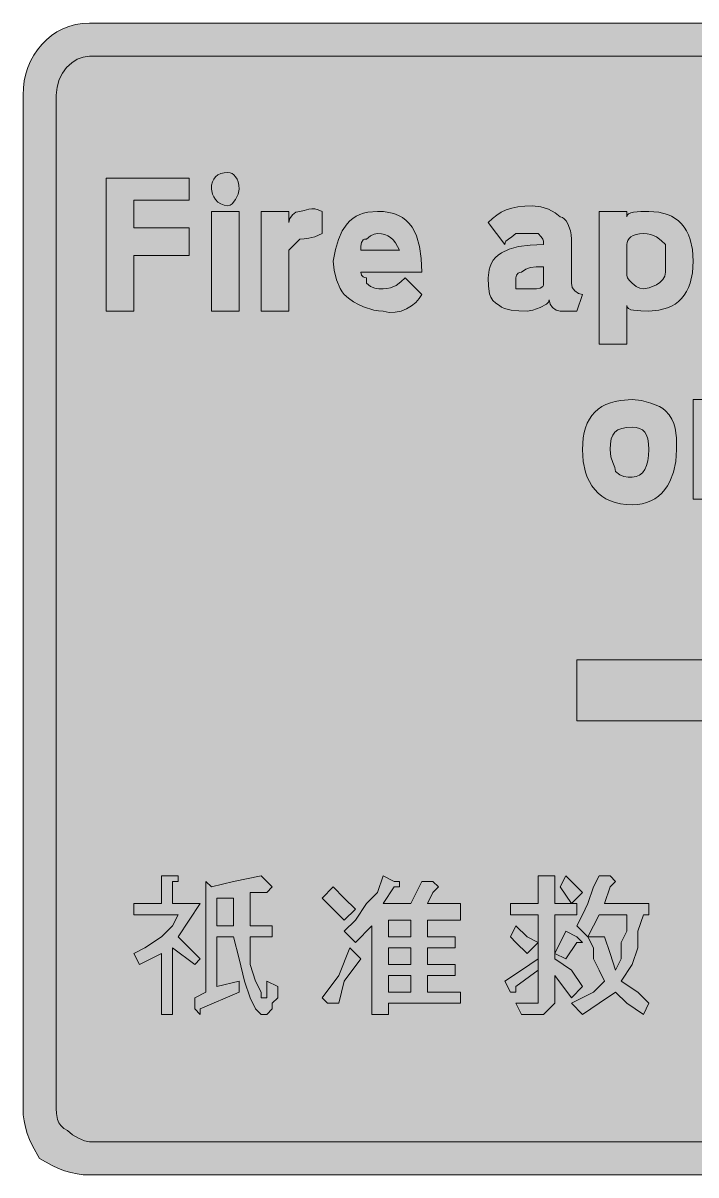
# Model space of a CAD drawing. Header units: metres. Extents: x 123 to 445, y 11 to 260.
# Drawn here: x 122.5 to 268.4, y 10.6 to 260.2 of the extents above; entities that cross this region are included whole.
import ezdxf

# ---------------------------------------------------------------- set-up
doc = ezdxf.new("R2010")
doc.units = ezdxf.units.M
doc.layers.add('FILL_BLACK_000000', color=7, linetype='Continuous', true_color=0x000000)
doc.layers.add('FILL_WHITE_FFFFFF', color=7, linetype='Continuous', true_color=0xffffff)

msp = doc.modelspace()

# ---------------------------------------------------------------- hatches: boundary and pattern name
at = {"layer": 'FILL_BLACK_000000', "true_color": 0x000000}
h = msp.add_hatch(color=7, dxfattribs=at)
h.dxf.hatch_style = 1
h.paths.add_polyline_path([(430.95, 260.16), (432.3, 260.1), (433.65, 259.92), (435, 259.59), (436.35, 259.11), (437.7, 258.46), (439.05, 257.63), (440.4, 256.6), (441.75, 255.36), (442.59, 254.4), (443.32, 253.33), (443.94, 252.15), (444.45, 250.86), (444.84, 249.45), (445.12, 247.93), (445.29, 246.3), (445.35, 244.56), (445.35, 24.96), (445.2, 22.56), (444.84, 21.25), (444.55, 20.66), (444.15, 20.16), (444.1, 19.31), (443.94, 18.55), (443.4, 17.16), (441.75, 14.16), (438.75, 12.51), (437.36, 11.97), (436.6, 11.81), (435.75, 11.76), (435.25, 11.36), (434.66, 11.07), (433.35, 10.71), (430.95, 10.56), (136.95, 10.56), (135.6, 10.62), (134.25, 10.78), (132.9, 11.07), (131.55, 11.46), (130.2, 11.97), (128.85, 12.58), (126.15, 14.16), (124.57, 16.86), (123.96, 18.21), (123.45, 19.56), (123.06, 20.91), (122.77, 22.26), (122.61, 23.61), (122.55, 24.96), (122.55, 244.56), (122.62, 246.12), (122.82, 247.64), (123.16, 249.12), (123.62, 250.54), (124.2, 251.9), (124.89, 253.19), (125.69, 254.39), (126.6, 255.51), (127.6, 256.53), (128.7, 257.44), (129.89, 258.23), (131.16, 258.9), (132.5, 259.44), (133.92, 259.83), (135.4, 260.08), (136.95, 260.16), (430.95, 260.16)])
h = msp.add_hatch(color=7, dxfattribs=at)
h.dxf.hatch_style = 1
h.paths.add_polyline_path([(169.14, 223.09), (168.6, 221.91), (167.83, 220.95), (167.4, 220.67), (166.95, 220.56), (166.11, 220.67), (165.37, 220.95), (164.76, 221.38), (164.25, 221.91), (163.86, 222.49), (163.57, 223.09), (163.35, 224.16), (163.41, 225), (163.57, 225.73), (163.86, 226.35), (164.25, 226.86), (164.76, 227.25), (165.37, 227.53), (166.11, 227.7), (166.95, 227.76), (167.4, 227.7), (167.83, 227.53), (168.24, 227.25), (168.6, 226.86), (168.91, 226.35), (169.14, 225.73), (169.3, 225), (169.35, 224.16), (169.14, 223.09)])
h = msp.add_hatch(color=7, dxfattribs=at)
h.dxf.hatch_style = 1
h.paths.add_polyline_path([(146.55, 197.76), (140.55, 197.76), (140.55, 226.56), (158.55, 226.56), (158.55, 221.76), (146.55, 221.76), (146.55, 215.76), (158.55, 215.76), (158.55, 209.76), (146.55, 209.76), (146.55, 197.76)])
h = msp.add_hatch(color=7, dxfattribs=at)
h.dxf.hatch_style = 1
h.paths.add_polyline_path([(174.15, 219.36), (180.15, 219.36), (180.15, 216.96), (180.36, 217.84), (180.9, 218.61), (181.67, 219.15), (182.55, 219.36), (183.47, 219.53), (184.5, 219.81), (185.09, 219.89), (185.76, 219.87), (186.5, 219.7), (187.35, 219.36), (187.35, 214.56), (185.76, 213.87), (184.5, 213.51), (183.47, 213.38), (182.55, 213.36), (180.15, 210.96), (180.15, 197.76), (174.15, 197.76), (174.15, 219.36)])
h = msp.add_hatch(color=7, dxfattribs=at)
h.dxf.hatch_style = 1
h.paths.add_polyline_path([(238.95, 197.76), (238.07, 197.97), (237.3, 198.51), (236.76, 199.28), (236.55, 200.16), (236.39, 199.71), (235.97, 199.28), (234.6, 198.51), (233.01, 197.97), (231.75, 197.76), (229.97, 197.78), (228.3, 197.91), (226.86, 198.27), (226.25, 198.56), (225.75, 198.96), (224.96, 199.46), (224.36, 200.07), (223.94, 200.75), (223.65, 201.51), (223.39, 203.18), (223.35, 204.96), (223.52, 206.65), (223.74, 207.41), (224.04, 208.11), (224.44, 208.76), (224.93, 209.35), (225.52, 209.88), (226.2, 210.36), (227.86, 211.15), (229.93, 211.71), (232.42, 212.05), (235.35, 212.16), (235.33, 212.87), (235.2, 213.36), (234.84, 213.85), (234.15, 214.56), (232.95, 214.56), (229.35, 214.56), (228.47, 213.85), (227.7, 213.36), (227.16, 212.87), (227, 212.56), (226.95, 212.16), (223.35, 216.96), (224.25, 217.8), (225.19, 218.53), (226.18, 219.15), (227.25, 219.66), (228.44, 220.05), (229.76, 220.33), (231.26, 220.5), (232.95, 220.56), (234.73, 220.35), (236.4, 219.81), (237.84, 219.04), (238.95, 218.16), (239.4, 218.05), (239.83, 217.75), (240.24, 217.27), (240.6, 216.66), (241.14, 215.12), (241.3, 214.26), (241.35, 213.36), (241.35, 203.76), (241.56, 202.88), (242.1, 202.11), (242.87, 201.57), (243.75, 201.36), (242.55, 197.76), (238.95, 197.76)])
h.paths.add_polyline_path([(232.95, 202.56), (233.83, 202.58), (234.6, 202.71), (235.14, 203.07), (235.3, 203.36), (235.35, 203.76), (235.35, 207.36), (233.76, 207.34), (232.5, 207.21), (231.47, 206.85), (230.55, 206.16), (230.15, 206.11), (229.86, 205.97), (229.5, 205.56), (229.35, 204.96), (229.35, 202.56), (232.95, 202.56)], flags=16)
h = msp.add_hatch(color=7, dxfattribs=at)
h.dxf.hatch_style = 1
h.paths.add_polyline_path([(163.35, 197.76), (163.35, 219.36), (169.35, 219.36), (169.35, 197.76), (163.35, 197.76)])
h = msp.add_hatch(color=7, dxfattribs=at)
h.dxf.hatch_style = 1
h.paths.add_polyline_path([(195.9, 205.56), (196.26, 205.15), (196.55, 205.01), (196.95, 204.96), (196.95, 203.76), (197.85, 203.07), (198.75, 202.71), (199.65, 202.58), (200.55, 202.56), (201.4, 202.61), (202.14, 202.77), (203.4, 203.31), (204.43, 204.08), (205.35, 204.96), (208.95, 201.36), (208.39, 200.47), (207.64, 199.62), (206.71, 198.85), (205.65, 198.21), (204.47, 197.74), (203.21, 197.48), (201.9, 197.47), (200.55, 197.76), (199.6, 197.82), (198.56, 197.98), (196.35, 198.66), (195.23, 199.17), (194.14, 199.78), (193.1, 200.52), (192.15, 201.36), (191.7, 201.92), (191.27, 202.65), (190.5, 204.51), (189.96, 206.59), (189.75, 208.56), (190.26, 211.09), (190.91, 213.28), (191.73, 215.14), (192.75, 216.66), (193.34, 217.29), (193.99, 217.84), (194.71, 218.31), (195.49, 218.68), (196.34, 218.98), (197.26, 219.19), (199.35, 219.36), (200.64, 219.3), (201.83, 219.14), (202.91, 218.86), (203.89, 218.48), (204.77, 217.99), (205.55, 217.4), (206.24, 216.7), (206.85, 215.91), (207.37, 215.02), (207.81, 214.03), (208.46, 211.77), (208.83, 209.14), (208.95, 206.16), (195.75, 206.16), (195.9, 205.56)])
h.paths.add_polyline_path([(203.23, 212.53), (202.74, 213.15), (202.2, 213.66), (201.61, 214.05), (200.94, 214.33), (200.2, 214.5), (199.35, 214.56), (198.6, 214.41), (197.83, 214.05), (196.95, 213.36), (196.55, 213.31), (196.26, 213.15), (195.9, 212.61), (195.77, 211.84), (195.75, 210.96), (204.15, 210.96), (203.23, 212.53)], flags=16)
h = msp.add_hatch(color=7, dxfattribs=at)
h.dxf.hatch_style = 1
h.paths.add_polyline_path([(267.09, 203.83), (266.73, 202.86), (266.29, 201.98), (265.78, 201.18), (265.2, 200.46), (264.55, 199.83), (263.82, 199.28), (263.04, 198.81), (262.18, 198.43), (260.29, 197.93), (258.15, 197.76), (256.39, 197.78), (254.85, 197.91), (254.24, 198.05), (253.76, 198.27), (253.46, 198.56), (253.35, 198.96), (253.35, 190.56), (247.35, 190.56), (247.35, 219.36), (253.35, 219.36), (253.35, 218.16), (253.46, 218.56), (253.76, 218.85), (254.24, 219.07), (254.85, 219.21), (256.39, 219.34), (258.15, 219.36), (260.29, 219.19), (262.18, 218.68), (263.04, 218.31), (263.82, 217.84), (264.55, 217.29), (265.2, 216.66), (265.78, 215.94), (266.29, 215.14), (266.73, 214.26), (267.09, 213.28), (267.58, 211.09), (267.75, 208.56), (267.58, 206.03), (267.09, 203.83)])
h.paths.add_polyline_path([(259.8, 203.46), (260.55, 203.97), (261.17, 204.58), (261.59, 205.32), (261.75, 206.16), (261.75, 210.96), (261.75, 212.16), (260.83, 213.04), (259.8, 213.81), (258.54, 214.35), (257.8, 214.51), (256.95, 214.56), (256.11, 214.51), (255.37, 214.35), (254.76, 214.12), (254.25, 213.81), (253.86, 213.45), (253.57, 213.04), (253.41, 212.61), (253.35, 212.16), (253.35, 206.16), (253.37, 205.45), (253.5, 204.96), (253.86, 204.47), (254.55, 203.76), (255.43, 203.07), (256.2, 202.71), (256.95, 202.56), (258.21, 202.78), (259.8, 203.46)], flags=16)
h = msp.add_hatch(color=7, dxfattribs=at)
h.dxf.hatch_style = 1
h.paths.add_polyline_path([(263.49, 162.85), (262.69, 160.8), (262.18, 159.89), (261.6, 159.06), (260.95, 158.32), (260.22, 157.66), (259.44, 157.09), (258.58, 156.62), (257.66, 156.25), (256.69, 155.98), (255.65, 155.82), (254.55, 155.76), (253.24, 155.82), (252.02, 155.98), (250.88, 156.25), (249.82, 156.62), (248.85, 157.09), (247.97, 157.66), (247.17, 158.32), (246.45, 159.06), (245.82, 159.89), (245.27, 160.8), (244.8, 161.79), (244.43, 162.85), (243.92, 165.18), (243.75, 167.76), (243.92, 170.29), (244.13, 171.43), (244.43, 172.48), (244.8, 173.46), (245.27, 174.34), (245.82, 175.14), (246.45, 175.86), (247.17, 176.49), (247.97, 177.04), (248.85, 177.51), (249.82, 177.88), (250.88, 178.18), (252.02, 178.39), (254.55, 178.56), (256.52, 178.35), (258.6, 177.81), (260.46, 177.04), (261.19, 176.61), (261.75, 176.16), (262.54, 175.26), (263.14, 174.34), (263.56, 173.4), (263.85, 172.41), (264.11, 170.25), (264.15, 167.76), (263.98, 165.18), (263.49, 162.85)])
h.paths.add_polyline_path([(257.92, 170.03), (257.64, 170.86), (257.25, 171.51), (256.74, 171.99), (256.12, 172.32), (255.39, 172.5), (254.55, 172.56), (253.31, 172.5), (252.28, 172.32), (251.45, 171.99), (250.8, 171.51), (250.32, 170.86), (249.99, 170.03), (249.81, 169), (249.75, 167.76), (249.94, 166.17), (250.35, 164.91), (250.76, 163.88), (250.95, 162.96), (251.85, 162.27), (252.75, 161.91), (253.65, 161.78), (254.55, 161.76), (255.39, 161.87), (256.12, 162.19), (256.74, 162.71), (257.25, 163.41), (257.64, 164.28), (257.92, 165.3), (258.09, 166.47), (258.15, 167.76), (258.09, 169), (257.92, 170.03)], flags=16)
h = msp.add_hatch(color=7, dxfattribs=at)
h.dxf.hatch_style = 1
h.paths.add_polyline_path([(280.95, 156.96), (280.95, 168.96), (280.95, 170.16), (280.9, 171), (280.74, 171.73), (280.51, 172.35), (280.2, 172.86), (279.84, 173.25), (279.43, 173.53), (279, 173.7), (278.55, 173.76), (277.7, 173.7), (276.96, 173.53), (276.29, 173.25), (275.7, 172.86), (275.16, 172.35), (274.67, 171.73), (273.75, 170.16), (273.75, 156.96), (267.75, 156.96), (267.75, 178.56), (273.75, 178.56), (273.75, 176.16), (276.15, 178.56), (278.55, 178.56), (280.63, 178.45), (282.39, 178.11), (283.84, 177.55), (285, 176.76), (285.87, 175.75), (286.48, 174.51), (286.84, 173.05), (286.95, 171.36), (286.95, 156.96), (280.95, 156.96)])
h = msp.add_hatch(color=7, dxfattribs=at)
h.dxf.hatch_style = 1
h.paths.add_polyline_path([(325.35, 116.16), (304.95, 94.56), (283.35, 94.56), (297.75, 108.96), (242.55, 108.96), (242.55, 122.16), (297.75, 122.16), (283.35, 136.56), (304.95, 136.56), (325.35, 116.16)])
h = msp.add_hatch(color=7, dxfattribs=at)
h.dxf.hatch_style = 1
h.paths.add_polyline_path([(146.55, 69.36), (152.55, 69.36), (152.55, 75.36), (153.75, 75.36), (154.95, 75.36), (156.15, 75.36), (156.15, 74.16), (154.95, 74.16), (154.95, 69.36), (159.75, 69.36), (160.95, 69.36), (158.55, 65.76), (156.15, 62.16), (158.55, 59.76), (160.95, 57.36), (159.75, 56.16), (154.95, 59.76), (154.95, 45.36), (152.55, 45.36), (152.55, 58.56), (147.75, 56.16), (146.55, 58.56), (148.95, 59.76), (152.55, 62.16), (154.95, 64.56), (156.15, 66.96), (146.55, 66.96), (146.55, 69.36)])
h = msp.add_hatch(color=7, dxfattribs=at)
h.dxf.hatch_style = 1
h.paths.add_polyline_path([(168.15, 74.16), (174.15, 75.36), (175.35, 74.16), (176.55, 72.96), (175.35, 71.76), (174.15, 71.76), (171.75, 71.76), (171.75, 64.56), (176.55, 64.56), (176.55, 62.16), (171.75, 62.16), (171.75, 58.56), (171.75, 56.16), (172.95, 52.56), (174.15, 50.16), (174.15, 48.96), (175.35, 48.96), (175.35, 50.16), (175.35, 52.56), (177.75, 51.36), (177.75, 48.96), (176.55, 47.76), (176.55, 46.56), (175.35, 45.36), (174.15, 45.36), (172.95, 46.56), (171.75, 48.96), (170.55, 52.56), (169.35, 57.36), (168.15, 62.16), (164.55, 62.16), (164.55, 51.36), (169.35, 52.56), (169.35, 50.16), (160.95, 46.56), (160.95, 45.36), (159.75, 46.56), (159.75, 48.96), (162.15, 50.16), (162.15, 74.16), (163.35, 72.96), (168.15, 74.16)])
h.paths.add_polyline_path([(168.15, 70.56), (164.55, 70.56), (164.55, 64.56), (168.15, 64.56), (168.15, 70.56)], flags=16)
h = msp.add_hatch(color=7, dxfattribs=at)
h.dxf.hatch_style = 1
h.paths.add_polyline_path([(200.55, 75.36), (202.95, 74.16), (204.15, 74.16), (204.15, 72.96), (202.95, 72.96), (200.55, 69.36), (206.55, 69.36), (208.95, 74.16), (211.35, 74.16), (212.55, 72.96), (211.35, 71.76), (210.15, 69.36), (217.35, 69.36), (217.35, 65.76), (210.15, 65.76), (210.15, 62.16), (216.15, 62.16), (216.15, 59.76), (210.15, 59.76), (210.15, 56.16), (216.15, 56.16), (216.15, 53.76), (210.15, 53.76), (210.15, 50.16), (217.35, 50.16), (217.35, 47.76), (201.75, 47.76), (201.75, 45.36), (198.15, 45.36), (198.15, 64.56), (194.55, 60.96), (192.15, 63.36), (194.55, 65.76), (196.95, 69.36), (199.35, 71.76), (200.55, 75.36)])
h.paths.add_polyline_path([(201.75, 56.16), (206.55, 56.16), (206.55, 59.76), (201.75, 59.76), (201.75, 56.16)], flags=16)
h.paths.add_polyline_path([(201.75, 65.76), (201.75, 62.16), (206.55, 62.16), (206.55, 65.76), (201.75, 65.76)], flags=16)
h.paths.add_polyline_path([(206.55, 53.76), (201.75, 53.76), (201.75, 50.16), (206.55, 50.16), (206.55, 53.76)], flags=16)
h = msp.add_hatch(color=7, dxfattribs=at)
h.dxf.hatch_style = 1
h.paths.add_polyline_path([(234.15, 69.36), (234.15, 75.36), (236.55, 75.36), (237.75, 75.36), (237.75, 74.16), (237.75, 69.36), (242.55, 69.36), (242.55, 66.96), (237.75, 66.96), (237.75, 57.36), (241.35, 54.96), (243.75, 51.36), (241.35, 48.96), (237.75, 53.76), (237.75, 48.96), (237.75, 47.76), (236.55, 46.56), (235.35, 45.36), (232.95, 45.36), (230.55, 45.36), (229.35, 47.76), (232.95, 47.76), (234.15, 47.76), (234.15, 48.96), (234.15, 66.96), (228.15, 66.96), (228.15, 69.36), (234.15, 69.36)])
h = msp.add_hatch(color=7, dxfattribs=at)
h.dxf.hatch_style = 1
h.paths.add_polyline_path([(243.75, 71.76), (241.35, 69.36), (238.95, 72.96), (240.15, 75.36), (243.75, 71.76)])
h = msp.add_hatch(color=7, dxfattribs=at)
h.dxf.hatch_style = 1
h.paths.add_polyline_path([(243.75, 66.96), (244.95, 69.36), (246.15, 72.96), (247.35, 75.36), (249.75, 75.36), (250.95, 74.16), (249.75, 72.96), (248.55, 69.36), (258.15, 69.36), (258.15, 66.96), (256.95, 66.96), (255.75, 63.36), (255.75, 59.76), (254.55, 56.16), (252.15, 52.56), (255.75, 50.16), (258.15, 47.76), (256.95, 45.36), (253.35, 47.76), (250.95, 50.16), (247.35, 47.76), (243.75, 45.36), (241.35, 47.76), (246.15, 50.16), (248.55, 52.56), (247.35, 54.96), (246.15, 57.36), (246.15, 59.76), (244.95, 62.16), (242.55, 64.56), (243.75, 66.96)])
h.paths.add_polyline_path([(248.55, 62.16), (249.75, 58.56), (250.95, 54.96), (252.15, 57.36), (252.15, 60.96), (253.35, 63.36), (253.35, 66.96), (247.35, 66.96), (244.95, 62.16), (248.55, 62.16)], flags=16)
h = msp.add_hatch(color=7, dxfattribs=at)
h.dxf.hatch_style = 1
h.paths.add_polyline_path([(189.75, 68.16), (187.35, 70.56), (189.75, 72.96), (192.15, 70.56), (194.55, 68.16), (192.15, 65.76), (189.75, 68.16)])
h = msp.add_hatch(color=7, dxfattribs=at)
h.dxf.hatch_style = 1
h.paths.add_polyline_path([(231.75, 62.16), (234.15, 60.96), (231.75, 58.56), (229.35, 60.96), (228.15, 62.16), (229.35, 64.56), (231.75, 62.16)])
h = msp.add_hatch(color=7, dxfattribs=at)
h.dxf.hatch_style = 1
h.paths.add_polyline_path([(240.15, 63.36), (242.55, 62.16), (243.75, 60.96), (242.55, 60.96), (240.15, 57.36), (237.75, 58.56), (240.15, 63.36)])
h = msp.add_hatch(color=7, dxfattribs=at)
h.dxf.hatch_style = 1
h.paths.add_polyline_path([(190.95, 53.76), (193.35, 59.76), (195.75, 57.36), (192.15, 52.56), (190.95, 47.76), (189.75, 47.76), (188.55, 47.76), (187.35, 48.96), (190.95, 53.76)])
h = msp.add_hatch(color=7, dxfattribs=at)
h.dxf.hatch_style = 1
h.paths.add_polyline_path([(230.55, 54.96), (234.15, 57.36), (234.15, 54.96), (229.35, 51.36), (229.35, 50.16), (228.15, 50.16), (226.95, 52.56), (230.55, 54.96)])
at = {"layer": 'FILL_WHITE_FFFFFF', "true_color": 0xffffff}
h = msp.add_hatch(color=7, dxfattribs=at)
h.dxf.hatch_style = 1
h.paths.add_polyline_path([(430.95, 252.96), (431.7, 252.81), (432.47, 252.45), (433.35, 251.76), (434.06, 251.74), (434.55, 251.61), (435.04, 251.25), (435.75, 250.56), (438.15, 248.16), (438.15, 244.56), (438.15, 24.96), (437.94, 23.87), (437.4, 22.56), (436.63, 21.25), (435.75, 20.16), (434.66, 19.28), (433.35, 18.51), (432.04, 17.97), (430.95, 17.76), (136.95, 17.76), (135.86, 17.97), (134.55, 18.51), (133.24, 19.28), (132.15, 20.16), (131.36, 20.66), (130.76, 21.25), (130.34, 21.89), (130.05, 22.56), (129.79, 23.87), (129.75, 24.96), (129.75, 244.56), (129.91, 246.3), (130.37, 247.9), (131.08, 249.33), (132, 250.56), (133.09, 251.57), (134.31, 252.32), (135.61, 252.8), (136.95, 252.96), (430.95, 252.96)])

# ---------------------------------------------------------------- linework, layer by layer
at = {"layer": 'FILL_BLACK_000000', "lineweight": 0, "true_color": 0x000000}
for points in [[(430.95, 10.56), (136.95, 10.56), (135.6, 10.62), (134.25, 10.78), (132.9, 11.07), (131.55, 11.46), (130.2, 11.97), (128.85, 12.58), (126.15, 14.16), (124.57, 16.86), (123.96, 18.21), (123.45, 19.56), (123.06, 20.91), (122.77, 22.26), (122.61, 23.61), (122.55, 24.96), (122.55, 244.56), (122.62, 246.12), (122.82, 247.64), (123.16, 249.12), (123.62, 250.54), (124.2, 251.9), (124.89, 253.19), (125.69, 254.39), (126.6, 255.51), (127.6, 256.53), (128.7, 257.44), (129.89, 258.23), (131.16, 258.9), (132.5, 259.44), (133.92, 259.83), (135.4, 260.08), (136.95, 260.16), (430.95, 260.16)], [(273.75, 156.96), (267.75, 156.96), (267.75, 178.56), (273.75, 178.56)]]:
    msp.add_lwpolyline(points, dxfattribs=at)
for points in [[(169.14, 223.09), (168.6, 221.91), (167.83, 220.95), (167.4, 220.67), (166.95, 220.56), (166.11, 220.67), (165.37, 220.95), (164.76, 221.38), (164.25, 221.91), (163.86, 222.49), (163.57, 223.09), (163.35, 224.16), (163.41, 225), (163.57, 225.73), (163.86, 226.35), (164.25, 226.86), (164.76, 227.25), (165.37, 227.53), (166.11, 227.7), (166.95, 227.76), (167.4, 227.7), (167.83, 227.53), (168.24, 227.25), (168.6, 226.86), (168.91, 226.35), (169.14, 225.73), (169.3, 225), (169.35, 224.16)], [(146.55, 197.76), (140.55, 197.76), (140.55, 226.56), (158.55, 226.56), (158.55, 221.76), (146.55, 221.76), (146.55, 215.76), (158.55, 215.76), (158.55, 209.76), (146.55, 209.76)], [(174.15, 219.36), (180.15, 219.36), (180.15, 216.96), (180.36, 217.84), (180.9, 218.61), (181.67, 219.15), (182.55, 219.36), (183.47, 219.53), (184.5, 219.81), (185.09, 219.89), (185.76, 219.87), (186.5, 219.7), (187.35, 219.36), (187.35, 214.56), (185.76, 213.87), (184.5, 213.51), (183.47, 213.38), (182.55, 213.36), (180.15, 210.96), (180.15, 197.76), (174.15, 197.76)], [(238.95, 197.76), (238.07, 197.97), (237.3, 198.51), (236.76, 199.28), (236.55, 200.16), (236.39, 199.71), (235.97, 199.28), (234.6, 198.51), (233.01, 197.97), (231.75, 197.76), (229.97, 197.78), (228.3, 197.91), (226.86, 198.27), (226.25, 198.56), (225.75, 198.96), (224.96, 199.46), (224.36, 200.07), (223.94, 200.75), (223.65, 201.51), (223.39, 203.18), (223.35, 204.96), (223.52, 206.65), (223.74, 207.41), (224.04, 208.11), (224.44, 208.76), (224.93, 209.35), (225.52, 209.88), (226.2, 210.36), (227.86, 211.15), (229.93, 211.71), (232.42, 212.05), (235.35, 212.16), (235.33, 212.87), (235.2, 213.36), (234.84, 213.85), (234.15, 214.56), (232.95, 214.56), (229.35, 214.56), (228.47, 213.85), (227.7, 213.36), (227.16, 212.87), (227, 212.56), (226.95, 212.16), (223.35, 216.96), (224.25, 217.8), (225.19, 218.53), (226.18, 219.15), (227.25, 219.66), (228.44, 220.05), (229.76, 220.33), (231.26, 220.5), (232.95, 220.56), (234.73, 220.35), (236.4, 219.81), (237.84, 219.04), (238.95, 218.16), (239.4, 218.05), (239.83, 217.75), (240.24, 217.27), (240.6, 216.66), (241.14, 215.12), (241.3, 214.26), (241.35, 213.36), (241.35, 203.76), (241.56, 202.88), (242.1, 202.11), (242.87, 201.57), (243.75, 201.36), (242.55, 197.76)], [(163.35, 197.76), (163.35, 219.36), (169.35, 219.36), (169.35, 197.76)], [(195.9, 205.56), (196.26, 205.15), (196.55, 205.01), (196.95, 204.96), (196.95, 203.76), (197.85, 203.07), (198.75, 202.71), (199.65, 202.58), (200.55, 202.56), (201.4, 202.61), (202.14, 202.77), (203.4, 203.31), (204.43, 204.08), (205.35, 204.96), (208.95, 201.36), (208.39, 200.47), (207.64, 199.62), (206.71, 198.85), (205.65, 198.21), (204.47, 197.74), (203.21, 197.48), (201.9, 197.47), (200.55, 197.76), (199.6, 197.82), (198.56, 197.98), (196.35, 198.66), (195.23, 199.17), (194.14, 199.78), (193.1, 200.52), (192.15, 201.36), (191.7, 201.92), (191.27, 202.65), (190.5, 204.51), (189.96, 206.59), (189.75, 208.56), (190.26, 211.09), (190.91, 213.28), (191.73, 215.14), (192.75, 216.66), (193.34, 217.29), (193.99, 217.84), (194.71, 218.31), (195.49, 218.68), (196.34, 218.98), (197.26, 219.19), (199.35, 219.36), (200.64, 219.3), (201.83, 219.14), (202.91, 218.86), (203.89, 218.48), (204.77, 217.99), (205.55, 217.4), (206.24, 216.7), (206.85, 215.91), (207.37, 215.02), (207.81, 214.03), (208.46, 211.77), (208.83, 209.14), (208.95, 206.16), (195.75, 206.16)], [(267.09, 203.83), (266.73, 202.86), (266.29, 201.98), (265.78, 201.18), (265.2, 200.46), (264.55, 199.83), (263.82, 199.28), (263.04, 198.81), (262.18, 198.43), (260.29, 197.93), (258.15, 197.76), (256.39, 197.78), (254.85, 197.91), (254.24, 198.05), (253.76, 198.27), (253.46, 198.56), (253.35, 198.96), (253.35, 190.56), (247.35, 190.56), (247.35, 219.36), (253.35, 219.36), (253.35, 218.16), (253.46, 218.56), (253.76, 218.85), (254.24, 219.07), (254.85, 219.21), (256.39, 219.34), (258.15, 219.36), (260.29, 219.19), (262.18, 218.68), (263.04, 218.31), (263.82, 217.84), (264.55, 217.29), (265.2, 216.66), (265.78, 215.94), (266.29, 215.14), (266.73, 214.26), (267.09, 213.28), (267.58, 211.09), (267.75, 208.56), (267.58, 206.03)], [(203.23, 212.53), (202.74, 213.15), (202.2, 213.66), (201.61, 214.05), (200.94, 214.33), (200.2, 214.5), (199.35, 214.56), (198.6, 214.41), (197.83, 214.05), (196.95, 213.36), (196.55, 213.31), (196.26, 213.15), (195.9, 212.61), (195.77, 211.84), (195.75, 210.96), (204.15, 210.96)], [(259.8, 203.46), (260.55, 203.97), (261.17, 204.58), (261.59, 205.32), (261.75, 206.16), (261.75, 210.96), (261.75, 212.16), (260.83, 213.04), (259.8, 213.81), (258.54, 214.35), (257.8, 214.51), (256.95, 214.56), (256.11, 214.51), (255.37, 214.35), (254.76, 214.12), (254.25, 213.81), (253.86, 213.45), (253.57, 213.04), (253.41, 212.61), (253.35, 212.16), (253.35, 206.16), (253.37, 205.45), (253.5, 204.96), (253.86, 204.47), (254.55, 203.76), (255.43, 203.07), (256.2, 202.71), (256.95, 202.56), (258.21, 202.78)], [(232.95, 202.56), (233.83, 202.58), (234.6, 202.71), (235.14, 203.07), (235.3, 203.36), (235.35, 203.76), (235.35, 207.36), (233.76, 207.34), (232.5, 207.21), (231.47, 206.85), (230.55, 206.16), (230.15, 206.11), (229.86, 205.97), (229.5, 205.56), (229.35, 204.96), (229.35, 202.56)], [(263.49, 162.85), (262.69, 160.8), (262.18, 159.89), (261.6, 159.06), (260.95, 158.32), (260.22, 157.66), (259.44, 157.09), (258.58, 156.62), (257.66, 156.25), (256.69, 155.98), (255.65, 155.82), (254.55, 155.76), (253.24, 155.82), (252.02, 155.98), (250.88, 156.25), (249.82, 156.62), (248.85, 157.09), (247.97, 157.66), (247.17, 158.32), (246.45, 159.06), (245.82, 159.89), (245.27, 160.8), (244.8, 161.79), (244.43, 162.85), (243.92, 165.18), (243.75, 167.76), (243.92, 170.29), (244.13, 171.43), (244.43, 172.48), (244.8, 173.46), (245.27, 174.34), (245.82, 175.14), (246.45, 175.86), (247.17, 176.49), (247.97, 177.04), (248.85, 177.51), (249.82, 177.88), (250.88, 178.18), (252.02, 178.39), (254.55, 178.56), (256.52, 178.35), (258.6, 177.81), (260.46, 177.04), (261.19, 176.61), (261.75, 176.16), (262.54, 175.26), (263.14, 174.34), (263.56, 173.4), (263.85, 172.41), (264.11, 170.25), (264.15, 167.76), (263.98, 165.18)], [(257.92, 170.03), (257.64, 170.86), (257.25, 171.51), (256.74, 171.99), (256.12, 172.32), (255.39, 172.5), (254.55, 172.56), (253.31, 172.5), (252.28, 172.32), (251.45, 171.99), (250.8, 171.51), (250.32, 170.86), (249.99, 170.03), (249.81, 169), (249.75, 167.76), (249.94, 166.17), (250.35, 164.91), (250.76, 163.88), (250.95, 162.96), (251.85, 162.27), (252.75, 161.91), (253.65, 161.78), (254.55, 161.76), (255.39, 161.87), (256.12, 162.19), (256.74, 162.71), (257.25, 163.41), (257.64, 164.28), (257.92, 165.3), (258.09, 166.47), (258.15, 167.76), (258.09, 169)], [(325.35, 116.16), (304.95, 94.56), (283.35, 94.56), (297.75, 108.96), (242.55, 108.96), (242.55, 122.16), (297.75, 122.16), (283.35, 136.56), (304.95, 136.56)], [(146.55, 69.36), (152.55, 69.36), (152.55, 75.36), (153.75, 75.36), (154.95, 75.36), (156.15, 75.36), (156.15, 74.16), (154.95, 74.16), (154.95, 69.36), (159.75, 69.36), (160.95, 69.36), (158.55, 65.76), (156.15, 62.16), (158.55, 59.76), (160.95, 57.36), (159.75, 56.16), (154.95, 59.76), (154.95, 45.36), (152.55, 45.36), (152.55, 58.56), (147.75, 56.16), (146.55, 58.56), (148.95, 59.76), (152.55, 62.16), (154.95, 64.56), (156.15, 66.96), (146.55, 66.96)], [(168.15, 74.16), (174.15, 75.36), (175.35, 74.16), (176.55, 72.96), (175.35, 71.76), (174.15, 71.76), (171.75, 71.76), (171.75, 64.56), (176.55, 64.56), (176.55, 62.16), (171.75, 62.16), (171.75, 58.56), (171.75, 56.16), (172.95, 52.56), (174.15, 50.16), (174.15, 48.96), (175.35, 48.96), (175.35, 50.16), (175.35, 52.56), (177.75, 51.36), (177.75, 48.96), (176.55, 47.76), (176.55, 46.56), (175.35, 45.36), (174.15, 45.36), (172.95, 46.56), (171.75, 48.96), (170.55, 52.56), (169.35, 57.36), (168.15, 62.16), (164.55, 62.16), (164.55, 51.36), (169.35, 52.56), (169.35, 50.16), (160.95, 46.56), (160.95, 45.36), (159.75, 46.56), (159.75, 48.96), (162.15, 50.16), (162.15, 74.16), (163.35, 72.96)], [(200.55, 75.36), (202.95, 74.16), (204.15, 74.16), (204.15, 72.96), (202.95, 72.96), (200.55, 69.36), (206.55, 69.36), (208.95, 74.16), (211.35, 74.16), (212.55, 72.96), (211.35, 71.76), (210.15, 69.36), (217.35, 69.36), (217.35, 65.76), (210.15, 65.76), (210.15, 62.16), (216.15, 62.16), (216.15, 59.76), (210.15, 59.76), (210.15, 56.16), (216.15, 56.16), (216.15, 53.76), (210.15, 53.76), (210.15, 50.16), (217.35, 50.16), (217.35, 47.76), (201.75, 47.76), (201.75, 45.36), (198.15, 45.36), (198.15, 64.56), (194.55, 60.96), (192.15, 63.36), (194.55, 65.76), (196.95, 69.36), (199.35, 71.76)], [(234.15, 69.36), (234.15, 75.36), (236.55, 75.36), (237.75, 75.36), (237.75, 74.16), (237.75, 69.36), (242.55, 69.36), (242.55, 66.96), (237.75, 66.96), (237.75, 57.36), (241.35, 54.96), (243.75, 51.36), (241.35, 48.96), (237.75, 53.76), (237.75, 48.96), (237.75, 47.76), (236.55, 46.56), (235.35, 45.36), (232.95, 45.36), (230.55, 45.36), (229.35, 47.76), (232.95, 47.76), (234.15, 47.76), (234.15, 48.96), (234.15, 66.96), (228.15, 66.96), (228.15, 69.36)], [(243.75, 71.76), (241.35, 69.36), (238.95, 72.96), (240.15, 75.36)], [(243.75, 66.96), (244.95, 69.36), (246.15, 72.96), (247.35, 75.36), (249.75, 75.36), (250.95, 74.16), (249.75, 72.96), (248.55, 69.36), (258.15, 69.36), (258.15, 66.96), (256.95, 66.96), (255.75, 63.36), (255.75, 59.76), (254.55, 56.16), (252.15, 52.56), (255.75, 50.16), (258.15, 47.76), (256.95, 45.36), (253.35, 47.76), (250.95, 50.16), (247.35, 47.76), (243.75, 45.36), (241.35, 47.76), (246.15, 50.16), (248.55, 52.56), (247.35, 54.96), (246.15, 57.36), (246.15, 59.76), (244.95, 62.16), (242.55, 64.56)], [(189.75, 68.16), (187.35, 70.56), (189.75, 72.96), (192.15, 70.56), (194.55, 68.16), (192.15, 65.76)], [(168.15, 70.56), (164.55, 70.56), (164.55, 64.56), (168.15, 64.56)], [(201.75, 65.76), (201.75, 62.16), (206.55, 62.16), (206.55, 65.76)], [(248.55, 62.16), (249.75, 58.56), (250.95, 54.96), (252.15, 57.36), (252.15, 60.96), (253.35, 63.36), (253.35, 66.96), (247.35, 66.96), (244.95, 62.16)], [(231.75, 62.16), (234.15, 60.96), (231.75, 58.56), (229.35, 60.96), (228.15, 62.16), (229.35, 64.56)], [(240.15, 63.36), (242.55, 62.16), (243.75, 60.96), (242.55, 60.96), (240.15, 57.36), (237.75, 58.56)], [(190.95, 53.76), (193.35, 59.76), (195.75, 57.36), (192.15, 52.56), (190.95, 47.76), (189.75, 47.76), (188.55, 47.76), (187.35, 48.96)], [(201.75, 56.16), (206.55, 56.16), (206.55, 59.76), (201.75, 59.76)], [(230.55, 54.96), (234.15, 57.36), (234.15, 54.96), (229.35, 51.36), (229.35, 50.16), (228.15, 50.16), (226.95, 52.56)], [(206.55, 53.76), (201.75, 53.76), (201.75, 50.16), (206.55, 50.16)]]:
    msp.add_lwpolyline(points, close=True, dxfattribs=at)
at = {"layer": 'FILL_WHITE_FFFFFF', "lineweight": 0, "true_color": 0x000000}
msp.add_lwpolyline([(430.95, 17.76), (136.95, 17.76), (135.86, 17.97), (134.55, 18.51), (133.24, 19.28), (132.15, 20.16), (131.36, 20.66), (130.76, 21.25), (130.34, 21.89), (130.05, 22.56), (129.79, 23.87), (129.75, 24.96), (129.75, 244.56), (129.91, 246.3), (130.37, 247.9), (131.08, 249.33), (132, 250.56), (133.09, 251.57), (134.31, 252.32), (135.61, 252.8), (136.95, 252.96), (430.95, 252.96)], dxfattribs=at)

doc.saveas('drawing.dxf')
